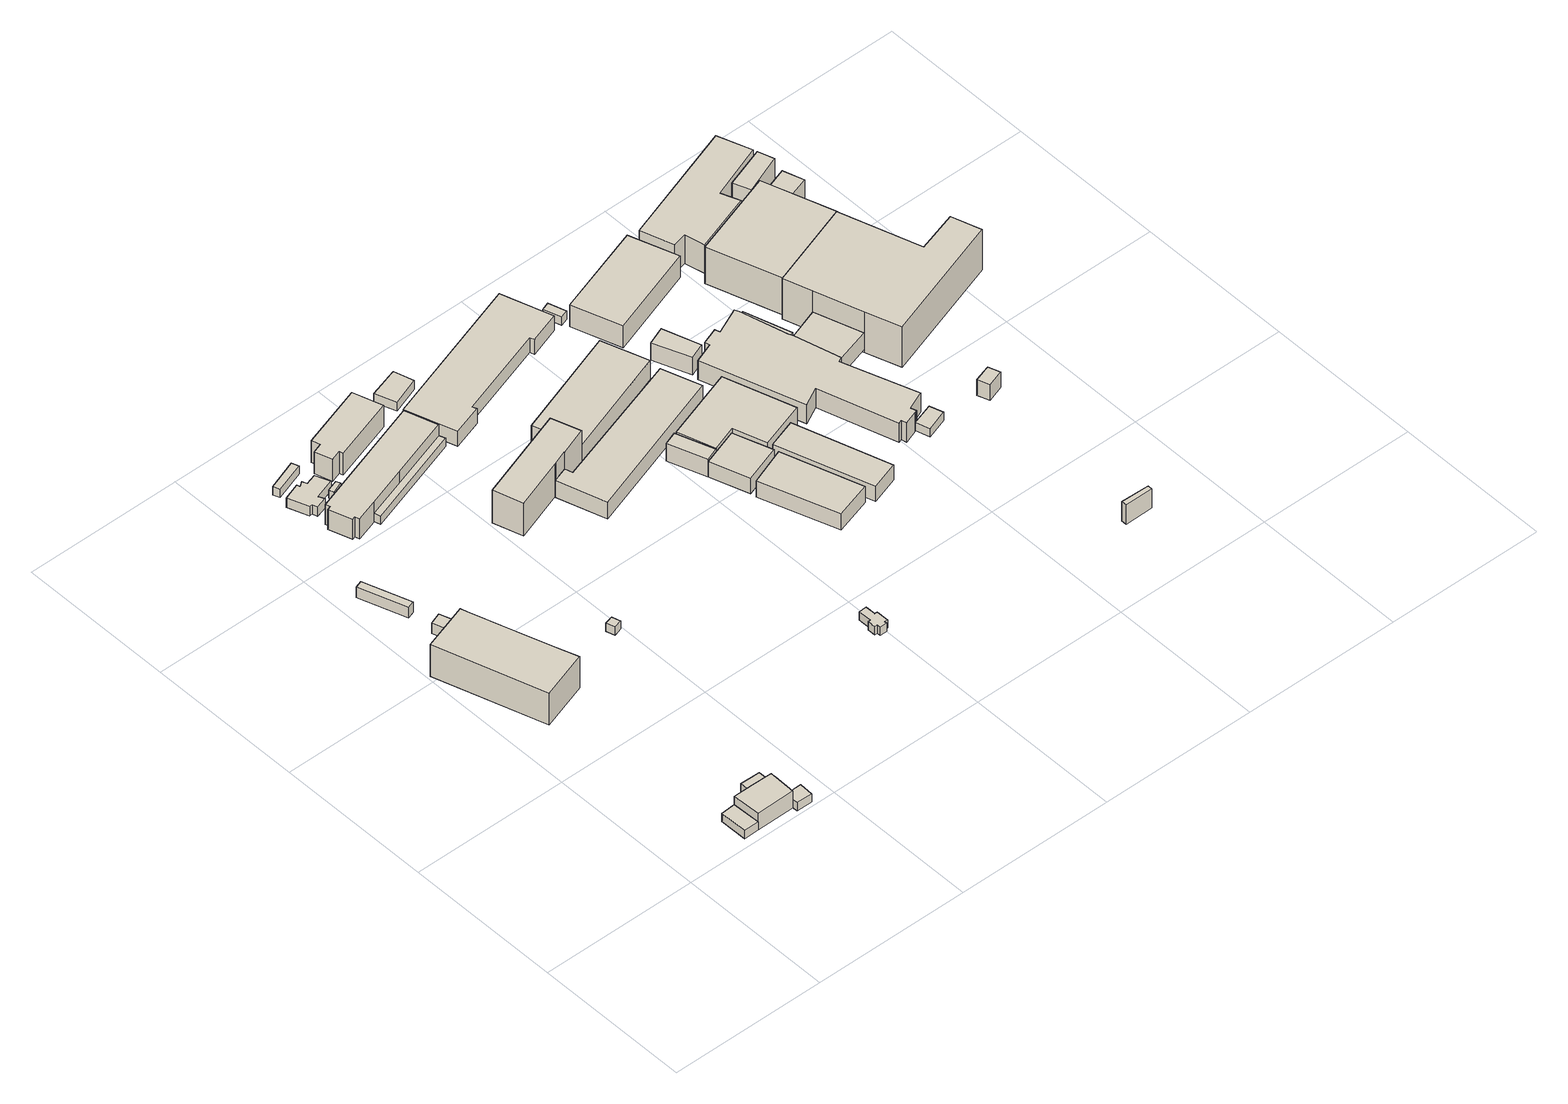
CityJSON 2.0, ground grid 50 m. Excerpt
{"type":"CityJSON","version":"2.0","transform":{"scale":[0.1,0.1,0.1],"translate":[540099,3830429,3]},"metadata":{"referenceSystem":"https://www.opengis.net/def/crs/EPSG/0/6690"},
"CityObjects":{
"building1":{"type":"Building","attributes":{"計測周辺長":27.01,"1/2500図郭":93,"区名":"住之江区","町丁目名称":"南港東２丁目","街区番号":3,"class":"3003","usage":"402","measuredHeight":3,"storeysAboveGround":1,"BuildingDetailAttribute.buildingRoofEdgeArea":41.06,"BuildingDetailAttribute.buildingStructureType":"610","BuildingDetailAttribute.buildingStructureOrgType":"2","BuildingDetailAttribute.detailedUsage":"1240","BuildingDetailAttribute.specifiedBuildingCoverageRate":0.6,"BuildingDetailAttribute.surveyYear":2017,"BuildingHighTideRiskAttribute.description":"1","BuildingHighTideRiskAttribute.rank":"2","BuildingHighTideRiskAttribute.depth":2.14,"BuildingIDAttribute.prefecture":"27","BuildingIDAttribute.city":"27125"},"geometry":[{"type":"Solid","lod":"1","boundaries":[[[[0,1,2,3]],[[2,4,5,3]],[[1,6,4,2]],[[0,7,6,1]],[[3,5,7,0]],[[4,6,7,5]]]]}]},
"building2":{"type":"Building","attributes":{"計測周辺長":42.72,"1/2500図郭":93,"区名":"住之江区","町丁目名称":"南港東２丁目","街区番号":3,"class":"3001","usage":"402","measuredHeight":6,"storeysAboveGround":2,"BuildingDetailAttribute.buildingRoofEdgeArea":110.79,"BuildingDetailAttribute.buildingStructureType":"610","BuildingDetailAttribute.buildingStructureOrgType":"2","BuildingDetailAttribute.detailedUsage":"1240","BuildingDetailAttribute.specifiedBuildingCoverageRate":0.6,"BuildingDetailAttribute.surveyYear":2017,"BuildingHighTideRiskAttribute.description":"1","BuildingHighTideRiskAttribute.rank":"2","BuildingHighTideRiskAttribute.depth":1.88,"BuildingIDAttribute.prefecture":"27","BuildingIDAttribute.city":"27125"},"geometry":[{"type":"Solid","lod":"1","boundaries":[[[[8,9,10,11,0,3,12]],[[3,13,14,12]],[[0,15,13,3]],[[11,16,15,0]],[[10,17,16,11]],[[9,18,17,10]],[[8,19,18,9]],[[12,14,19,8]],[[13,15,16,17,18,19,14]]]]}]},
"building3":{"type":"Building","attributes":{"計測周辺長":21.98,"1/2500図郭":93,"区名":"住之江区","町丁目名称":"南港東２丁目","街区番号":3,"class":"3003","usage":"402","storeysAboveGround":1,"BuildingDetailAttribute.buildingRoofEdgeArea":29.24,"BuildingDetailAttribute.buildingStructureType":"610","BuildingDetailAttribute.buildingStructureOrgType":"2","BuildingDetailAttribute.detailedUsage":"1240","BuildingDetailAttribute.specifiedBuildingCoverageRate":0.6,"BuildingDetailAttribute.surveyYear":2017,"BuildingHighTideRiskAttribute.description":"1","BuildingHighTideRiskAttribute.rank":"2","BuildingHighTideRiskAttribute.depth":2.07,"BuildingIDAttribute.prefecture":"27","BuildingIDAttribute.city":"27125"},"geometry":[{"type":"Solid","lod":"1","boundaries":[[[[20,21,8,12]],[[8,22,23,12]],[[21,24,22,8]],[[20,25,24,21]],[[12,23,25,20]],[[22,24,25,23]]]]}]},
"building4":{"type":"Building","attributes":{"計測周辺長":172.33,"1/2500図郭":93,"区名":"住之江区","町丁目名称":"南港東３丁目","街区番号":5,"class":"3002","usage":"401","measuredHeight":11.4,"storeysAboveGround":3,"BuildingDetailAttribute.buildingRoofEdgeArea":1574.27,"BuildingDetailAttribute.buildingStructureType":"603","BuildingDetailAttribute.buildingStructureOrgType":"3","BuildingDetailAttribute.detailedUsage":"1310","BuildingDetailAttribute.specifiedBuildingCoverageRate":0.6,"BuildingDetailAttribute.surveyYear":2017,"BuildingTsunamiRiskAttribute.description":"1","BuildingTsunamiRiskAttribute.rank":"1","BuildingTsunamiRiskAttribute.depth":0.05,"BuildingHighTideRiskAttribute.description":"1","BuildingHighTideRiskAttribute.rank":"2","BuildingHighTideRiskAttribute.depth":2.74,"BuildingIDAttribute.prefecture":"27","BuildingIDAttribute.city":"27125"},"geometry":[{"type":"Solid","lod":"1","boundaries":[[[[26,27,28,29,30,31,32]],[[31,33,34,32]],[[30,35,33,31]],[[29,36,35,30]],[[28,37,36,29]],[[27,38,37,28]],[[26,39,38,27]],[[32,34,39,26]],[[33,35,36,37,38,39,34]]]]}]},
"building5":{"type":"Building","attributes":{"計測周辺長":29.68,"1/2500図郭":93,"区名":"住之江区","町丁目名称":"南港東２丁目","街区番号":3,"class":"3003","usage":"402","storeysAboveGround":1,"BuildingDetailAttribute.buildingRoofEdgeArea":31.42,"BuildingDetailAttribute.buildingStructureType":"610","BuildingDetailAttribute.buildingStructureOrgType":"2","BuildingDetailAttribute.detailedUsage":"1240","BuildingDetailAttribute.specifiedBuildingCoverageRate":0.6,"BuildingDetailAttribute.surveyYear":2017,"BuildingHighTideRiskAttribute.description":"1","BuildingHighTideRiskAttribute.rank":"2","BuildingHighTideRiskAttribute.depth":2.01,"BuildingIDAttribute.prefecture":"27","BuildingIDAttribute.city":"27125"},"geometry":[{"type":"Solid","lod":"1","boundaries":[[[[9,40,41,42,43,44,11,10]],[[11,45,46,10]],[[44,47,45,11]],[[43,48,47,44]],[[42,49,48,43]],[[41,50,49,42]],[[40,51,50,41]],[[9,52,51,40]],[[10,46,52,9]],[[45,47,48,49,50,51,52,46]]]]}]},
"building6":{"type":"Building","attributes":{"class":"3001","measuredHeight":3.7,"BuildingDetailAttribute.specifiedBuildingCoverageRate":0.6,"BuildingDetailAttribute.surveyYear":2017,"BuildingTsunamiRiskAttribute.description":"1","BuildingTsunamiRiskAttribute.rank":"1","BuildingTsunamiRiskAttribute.depth":0.15,"BuildingHighTideRiskAttribute.description":"1","BuildingHighTideRiskAttribute.rank":"3","BuildingHighTideRiskAttribute.depth":3.07,"BuildingIDAttribute.prefecture":"27","BuildingIDAttribute.city":"27125"},"geometry":[{"type":"Solid","lod":"1","boundaries":[[[[53,54,55,56]],[[55,57,58,56]],[[54,59,57,55]],[[53,60,59,54]],[[56,58,60,53]],[[57,59,60,58]]]]}]},
"building7":{"type":"Building","attributes":{"class":"3001","measuredHeight":3.8,"BuildingDetailAttribute.specifiedBuildingCoverageRate":0.6,"BuildingDetailAttribute.surveyYear":2017,"BuildingTsunamiRiskAttribute.description":"1","BuildingTsunamiRiskAttribute.rank":"1","BuildingTsunamiRiskAttribute.depth":0.04,"BuildingHighTideRiskAttribute.description":"1","BuildingHighTideRiskAttribute.rank":"2","BuildingHighTideRiskAttribute.depth":2.96,"BuildingIDAttribute.prefecture":"27","BuildingIDAttribute.city":"27125"},"geometry":[{"type":"Solid","lod":"1","boundaries":[[[[61,62,63,64]],[[63,65,66,64]],[[62,67,65,63]],[[61,68,67,62]],[[64,66,68,61]],[[65,67,68,66]]]]}]},
"building8":{"type":"Building","attributes":{"計測周辺長":172.33,"1/2500図郭":93,"区名":"住之江区","町丁目名称":"南港東３丁目","街区番号":5,"class":"3003","usage":"401","measuredHeight":3.7,"storeysAboveGround":3,"BuildingDetailAttribute.buildingRoofEdgeArea":1574.27,"BuildingDetailAttribute.buildingStructureType":"603","BuildingDetailAttribute.buildingStructureOrgType":"3","BuildingDetailAttribute.detailedUsage":"1310","BuildingDetailAttribute.specifiedBuildingCoverageRate":0.6,"BuildingDetailAttribute.surveyYear":2017,"BuildingTsunamiRiskAttribute.description":"1","BuildingTsunamiRiskAttribute.rank":"1","BuildingTsunamiRiskAttribute.depth":0.02,"BuildingHighTideRiskAttribute.description":"1","BuildingHighTideRiskAttribute.rank":"2","BuildingHighTideRiskAttribute.depth":2.87,"BuildingIDAttribute.prefecture":"27","BuildingIDAttribute.city":"27125"},"geometry":[{"type":"Solid","lod":"1","boundaries":[[[[69,70,32,31,30]],[[31,71,72,30]],[[32,73,71,31]],[[70,74,73,32]],[[69,75,74,70]],[[30,72,75,69]],[[71,73,74,75,72]]]]}]},
"building9":{"type":"Building","attributes":{"class":"3001","BuildingDetailAttribute.specifiedBuildingCoverageRate":0.6,"BuildingDetailAttribute.surveyYear":2017,"BuildingHighTideRiskAttribute.description":"1","BuildingHighTideRiskAttribute.rank":"2","BuildingHighTideRiskAttribute.depth":2.59,"BuildingIDAttribute.prefecture":"27","BuildingIDAttribute.city":"27125"},"geometry":[{"type":"Solid","lod":"1","boundaries":[[[[76,77,78,79]],[[78,80,81,79]],[[77,82,80,78]],[[76,83,82,77]],[[79,81,83,76]],[[80,82,83,81]]]]}]},
"building10":{"type":"Building","attributes":{"計測周辺長":39.84,"1/2500図郭":93,"区名":"住之江区","町丁目名称":"南港東３丁目","街区番号":4,"class":"3001","usage":"401","measuredHeight":3.4,"storeysAboveGround":1,"BuildingDetailAttribute.buildingRoofEdgeArea":73.88,"BuildingDetailAttribute.buildingStructureType":"610","BuildingDetailAttribute.buildingStructureOrgType":"2","BuildingDetailAttribute.detailedUsage":"1310","BuildingDetailAttribute.specifiedBuildingCoverageRate":0.6,"BuildingDetailAttribute.surveyYear":2017,"BuildingTsunamiRiskAttribute.description":"1","BuildingTsunamiRiskAttribute.rank":"1","BuildingTsunamiRiskAttribute.depth":0.09,"BuildingHighTideRiskAttribute.description":"1","BuildingHighTideRiskAttribute.rank":"3","BuildingHighTideRiskAttribute.depth":3.01,"BuildingIDAttribute.prefecture":"27","BuildingIDAttribute.city":"27125"},"geometry":[{"type":"Solid","lod":"1","boundaries":[[[[84,85,86,87,88,89,90,91,92,93,94,95]],[[94,96,97,95]],[[93,98,96,94]],[[92,99,98,93]],[[91,100,99,92]],[[90,101,100,91]],[[89,102,101,90]],[[88,103,102,89]],[[87,104,103,88]],[[86,105,104,87]],[[85,106,105,86]],[[84,107,106,85]],[[95,97,107,84]],[[96,98,99,100,101,102,103,104,105,106,107,97]]]]}]},
"building11":{"type":"Building","attributes":{"計測周辺長":24.51,"1/2500図郭":93,"区名":"住之江区","町丁目名称":"南港東３丁目","街区番号":4,"class":"3001","usage":"401","storeysAboveGround":1,"BuildingDetailAttribute.buildingRoofEdgeArea":22.53,"BuildingDetailAttribute.buildingStructureType":"610","BuildingDetailAttribute.buildingStructureOrgType":"2","BuildingDetailAttribute.detailedUsage":"1310","BuildingDetailAttribute.specifiedBuildingCoverageRate":0.6,"BuildingDetailAttribute.surveyYear":2017,"BuildingTsunamiRiskAttribute.description":"1","BuildingTsunamiRiskAttribute.rank":"1","BuildingTsunamiRiskAttribute.depth":0.19,"BuildingHighTideRiskAttribute.description":"1","BuildingHighTideRiskAttribute.rank":"3","BuildingHighTideRiskAttribute.depth":3.11,"BuildingIDAttribute.prefecture":"27","BuildingIDAttribute.city":"27125"},"geometry":[{"type":"Solid","lod":"1","boundaries":[[[[108,109,110,111]],[[110,112,113,111]],[[109,114,112,110]],[[108,115,114,109]],[[111,113,115,108]],[[112,114,115,113]]]]}]},
"building12":{"type":"Building","attributes":{"class":"3001","BuildingDetailAttribute.specifiedBuildingCoverageRate":0.6,"BuildingDetailAttribute.surveyYear":2017,"BuildingTsunamiRiskAttribute.description":"1","BuildingTsunamiRiskAttribute.rank":"1","BuildingTsunamiRiskAttribute.depth":0.05,"BuildingHighTideRiskAttribute.description":"1","BuildingHighTideRiskAttribute.rank":"2","BuildingHighTideRiskAttribute.depth":2.91,"BuildingIDAttribute.prefecture":"27","BuildingIDAttribute.city":"27125"},"geometry":[{"type":"Solid","lod":"1","boundaries":[[[[116,117,118,119]],[[118,120,121,119]],[[117,122,120,118]],[[116,123,122,117]],[[119,121,123,116]],[[120,122,123,121]]]]}]},
"building13":{"type":"Building","attributes":{"計測周辺長":108.46,"1/2500図郭":93,"区名":"住之江区","町丁目名称":"南港東３丁目","街区番号":4,"class":"3001","usage":"421","measuredHeight":7.2,"storeysAboveGround":2,"BuildingDetailAttribute.buildingRoofEdgeArea":503.37,"BuildingDetailAttribute.buildingStructureType":"610","BuildingDetailAttribute.buildingStructureOrgType":"2","BuildingDetailAttribute.detailedUsage":"1830","BuildingDetailAttribute.specifiedBuildingCoverageRate":0.6,"BuildingDetailAttribute.surveyYear":2017,"BuildingTsunamiRiskAttribute.description":"1","BuildingTsunamiRiskAttribute.rank":"1","BuildingTsunamiRiskAttribute.depth":0.12,"BuildingHighTideRiskAttribute.description":"1","BuildingHighTideRiskAttribute.rank":"2","BuildingHighTideRiskAttribute.depth":2.92,"BuildingIDAttribute.prefecture":"27","BuildingIDAttribute.city":"27125"},"geometry":[{"type":"Solid","lod":"1","boundaries":[[[[124,125,126,127,128,129,130,131,132,133]],[[132,134,135,133]],[[131,136,134,132]],[[130,137,136,131]],[[129,138,137,130]],[[128,139,138,129]],[[127,140,139,128]],[[126,141,140,127]],[[125,142,141,126]],[[124,143,142,125]],[[133,135,143,124]],[[134,136,137,138,139,140,141,142,143,135]]]]}]},
"building14":{"type":"Building","attributes":{"計測周辺長":108.46,"1/2500図郭":93,"区名":"住之江区","町丁目名称":"南港東３丁目","街区番号":4,"class":"3003","usage":"421","measuredHeight":3,"storeysAboveGround":2,"BuildingDetailAttribute.buildingRoofEdgeArea":503.37,"BuildingDetailAttribute.buildingStructureType":"610","BuildingDetailAttribute.buildingStructureOrgType":"2","BuildingDetailAttribute.detailedUsage":"1830","BuildingDetailAttribute.specifiedBuildingCoverageRate":0.6,"BuildingDetailAttribute.surveyYear":2017,"BuildingTsunamiRiskAttribute.description":"1","BuildingTsunamiRiskAttribute.rank":"1","BuildingTsunamiRiskAttribute.depth":0.14,"BuildingHighTideRiskAttribute.description":"1","BuildingHighTideRiskAttribute.rank":"2","BuildingHighTideRiskAttribute.depth":2.78,"BuildingIDAttribute.prefecture":"27","BuildingIDAttribute.city":"27125"},"geometry":[{"type":"Solid","lod":"1","boundaries":[[[[144,145,146,147,148]],[[147,149,150,148]],[[146,151,149,147]],[[145,152,151,146]],[[144,153,152,145]],[[148,150,153,144]],[[149,151,152,153,150]]]]}]},
"building15":{"type":"Building","attributes":{"計測周辺長":67.42,"1/2500図郭":93,"区名":"住之江区","町丁目名称":"南港東３丁目","街区番号":4,"class":"3001","usage":"401","measuredHeight":7.9,"storeysAboveGround":2,"BuildingDetailAttribute.buildingRoofEdgeArea":218.43,"BuildingDetailAttribute.buildingStructureType":"610","BuildingDetailAttribute.buildingStructureOrgType":"2","BuildingDetailAttribute.detailedUsage":"1310","BuildingDetailAttribute.specifiedBuildingCoverageRate":0.6,"BuildingDetailAttribute.surveyYear":2017,"BuildingTsunamiRiskAttribute.description":"1","BuildingTsunamiRiskAttribute.rank":"1","BuildingTsunamiRiskAttribute.depth":0.1,"BuildingHighTideRiskAttribute.description":"1","BuildingHighTideRiskAttribute.rank":"2","BuildingHighTideRiskAttribute.depth":2.75,"BuildingIDAttribute.prefecture":"27","BuildingIDAttribute.city":"27125"},"geometry":[{"type":"Solid","lod":"1","boundaries":[[[[154,155,156,157,158,159,160,161]],[[160,162,163,161]],[[159,164,162,160]],[[158,165,164,159]],[[157,166,165,158]],[[156,167,166,157]],[[155,168,167,156]],[[154,169,168,155]],[[161,163,169,154]],[[162,164,165,166,167,168,169,163]]]]}]},
"building16":{"type":"Building","attributes":{"計測周辺長":196.59,"1/2500図郭":93,"区名":"住之江区","町丁目名称":"南港東３丁目","街区番号":4,"class":"3002","usage":"431","measuredHeight":11.8,"storeysAboveGround":3,"BuildingDetailAttribute.buildingRoofEdgeArea":1634.87,"BuildingDetailAttribute.buildingStructureType":"603","BuildingDetailAttribute.buildingStructureOrgType":"3","BuildingDetailAttribute.detailedUsage":"1720","BuildingDetailAttribute.specifiedBuildingCoverageRate":0.6,"BuildingDetailAttribute.surveyYear":2017,"BuildingHighTideRiskAttribute.description":"1","BuildingHighTideRiskAttribute.rank":"2","BuildingHighTideRiskAttribute.depth":2.38,"BuildingIDAttribute.prefecture":"27","BuildingIDAttribute.city":"27125"},"geometry":[{"type":"Solid","lod":"1","boundaries":[[[[170,171,172,173,174,175,176,177]],[[176,178,179,177]],[[175,180,178,176]],[[174,181,180,175]],[[173,182,181,174]],[[172,183,182,173]],[[171,184,183,172]],[[170,185,184,171]],[[177,179,185,170]],[[178,180,181,182,183,184,185,179]]]]}]},
"building17":{"type":"Building","attributes":{"class":"3001","BuildingDetailAttribute.specifiedBuildingCoverageRate":0.6,"BuildingDetailAttribute.surveyYear":2017,"BuildingHighTideRiskAttribute.description":"1","BuildingHighTideRiskAttribute.rank":"2","BuildingHighTideRiskAttribute.depth":2.39,"BuildingIDAttribute.prefecture":"27","BuildingIDAttribute.city":"27125"},"geometry":[{"type":"Solid","lod":"1","boundaries":[[[[186,187,188,189,190,191,192,193,194,195,196,197]],[[196,198,199,197]],[[195,200,198,196]],[[194,201,200,195]],[[193,202,201,194]],[[192,203,202,193]],[[191,204,203,192]],[[190,205,204,191]],[[189,206,205,190]],[[188,207,206,189]],[[187,208,207,188]],[[186,209,208,187]],[[197,199,209,186]],[[198,200,201,202,203,204,205,206,207,208,209,199]]]]}]},
"building18":{"type":"Building","attributes":{"計測周辺長":32.27,"1/2500図郭":93,"区名":"住之江区","町丁目名称":"南港東３丁目","街区番号":4,"class":"3001","usage":"454","measuredHeight":3.2,"storeysAboveGround":1,"BuildingDetailAttribute.buildingRoofEdgeArea":63.12,"BuildingDetailAttribute.buildingStructureType":"610","BuildingDetailAttribute.buildingStructureOrgType":"2","BuildingDetailAttribute.detailedUsage":"1930","BuildingDetailAttribute.specifiedBuildingCoverageRate":0.6,"BuildingDetailAttribute.surveyYear":2017,"BuildingTsunamiRiskAttribute.description":"1","BuildingTsunamiRiskAttribute.rank":"1","BuildingTsunamiRiskAttribute.depth":0.1,"BuildingHighTideRiskAttribute.description":"1","BuildingHighTideRiskAttribute.rank":"2","BuildingHighTideRiskAttribute.depth":2.87,"BuildingIDAttribute.prefecture":"27","BuildingIDAttribute.city":"27125"},"geometry":[{"type":"Solid","lod":"1","boundaries":[[[[210,211,212,213]],[[212,214,215,213]],[[211,216,214,212]],[[210,217,216,211]],[[213,215,217,210]],[[214,216,217,215]]]]}]},
"building19":{"type":"Building","attributes":{"計測周辺長":196.59,"1/2500図郭":93,"区名":"住之江区","町丁目名称":"南港東３丁目","街区番号":4,"class":"3003","usage":"431","measuredHeight":6,"storeysAboveGround":3,"BuildingDetailAttribute.buildingRoofEdgeArea":1634.87,"BuildingDetailAttribute.buildingStructureType":"603","BuildingDetailAttribute.buildingStructureOrgType":"3","BuildingDetailAttribute.detailedUsage":"1720","BuildingDetailAttribute.specifiedBuildingCoverageRate":0.6,"BuildingDetailAttribute.surveyYear":2017,"BuildingHighTideRiskAttribute.description":"1","BuildingHighTideRiskAttribute.rank":"2","BuildingHighTideRiskAttribute.depth":2.46,"BuildingIDAttribute.prefecture":"27","BuildingIDAttribute.city":"27125"},"geometry":[{"type":"Solid","lod":"1","boundaries":[[[[218,219,220,221,222,223,224]],[[223,225,226,224]],[[222,227,225,223]],[[221,228,227,222]],[[220,229,228,221]],[[219,230,229,220]],[[218,231,230,219]],[[224,226,231,218]],[[225,227,228,229,230,231,226]]]]}]},
"building20":{"type":"Building","attributes":{"計測周辺長":135.15,"1/2500図郭":93,"区名":"住之江区","町丁目名称":"南港東３丁目","街区番号":4,"class":"3001","usage":"421","measuredHeight":5.4,"storeysAboveGround":2,"BuildingDetailAttribute.buildingRoofEdgeArea":776.53,"BuildingDetailAttribute.buildingStructureType":"610","BuildingDetailAttribute.buildingStructureOrgType":"2","BuildingDetailAttribute.detailedUsage":"1830","BuildingDetailAttribute.specifiedBuildingCoverageRate":0.6,"BuildingDetailAttribute.surveyYear":2017,"BuildingTsunamiRiskAttribute.description":"1","BuildingTsunamiRiskAttribute.rank":"1","BuildingTsunamiRiskAttribute.depth":0.1,"BuildingHighTideRiskAttribute.description":"1","BuildingHighTideRiskAttribute.rank":"2","BuildingHighTideRiskAttribute.depth":2.86,"BuildingIDAttribute.prefecture":"27","BuildingIDAttribute.city":"27125"},"geometry":[{"type":"Solid","lod":"1","boundaries":[[[[232,233,234,235,236,237,238,239]],[[238,240,241,239]],[[237,242,240,238]],[[236,243,242,237]],[[235,244,243,236]],[[234,245,244,235]],[[233,246,245,234]],[[232,247,246,233]],[[239,241,247,232]],[[240,242,243,244,245,246,247,241]]]]}]},
"building21":{"type":"Building","attributes":{"計測周辺長":166.97,"1/2500図郭":93,"区名":"住之江区","町丁目名称":"南港東３丁目","街区番号":4,"class":"3001","usage":"431","measuredHeight":6.4,"storeysAboveGround":1,"BuildingDetailAttribute.buildingRoofEdgeArea":868.08,"BuildingDetailAttribute.buildingStructureType":"610","BuildingDetailAttribute.buildingStructureOrgType":"2","BuildingDetailAttribute.detailedUsage":"1720","BuildingDetailAttribute.specifiedBuildingCoverageRate":0.6,"BuildingDetailAttribute.surveyYear":2017,"BuildingHighTideRiskAttribute.description":"1","BuildingHighTideRiskAttribute.rank":"2","BuildingHighTideRiskAttribute.depth":2.33,"BuildingIDAttribute.prefecture":"27","BuildingIDAttribute.city":"27125"},"geometry":[{"type":"Solid","lod":"1","boundaries":[[[[248,249,250,251]],[[250,252,253,251]],[[249,254,252,250]],[[248,255,254,249]],[[251,253,255,248]],[[252,254,255,253]]]]}]},
"building22":{"type":"Building","attributes":{"計測周辺長":196.59,"1/2500図郭":93,"区名":"住之江区","町丁目名称":"南港東３丁目","街区番号":4,"class":"3001","usage":"431","measuredHeight":6.9,"storeysAboveGround":3,"BuildingDetailAttribute.buildingRoofEdgeArea":1634.87,"BuildingDetailAttribute.buildingStructureType":"603","BuildingDetailAttribute.buildingStructureOrgType":"3","BuildingDetailAttribute.detailedUsage":"1720","BuildingDetailAttribute.specifiedBuildingCoverageRate":0.6,"BuildingDetailAttribute.surveyYear":2017,"BuildingTsunamiRiskAttribute.description":"1","BuildingTsunamiRiskAttribute.rank":"1","BuildingTsunamiRiskAttribute.depth":0.04,"BuildingHighTideRiskAttribute.description":"1","BuildingHighTideRiskAttribute.rank":"2","BuildingHighTideRiskAttribute.depth":2.54,"BuildingIDAttribute.prefecture":"27","BuildingIDAttribute.city":"27125"},"geometry":[{"type":"Solid","lod":"1","boundaries":[[[[256,257,258,259,260]],[[259,261,262,260]],[[258,263,261,259]],[[257,264,263,258]],[[256,265,264,257]],[[260,262,265,256]],[[261,263,264,265,262]]]]}]},
"building23":{"type":"Building","attributes":{"計測周辺長":50.03,"1/2500図郭":93,"区名":"住之江区","町丁目名称":"南港東３丁目","街区番号":4,"class":"3001","usage":"431","measuredHeight":5.5,"storeysAboveGround":1,"BuildingDetailAttribute.buildingRoofEdgeArea":156.39,"BuildingDetailAttribute.buildingStructureType":"610","BuildingDetailAttribute.buildingStructureOrgType":"2","BuildingDetailAttribute.detailedUsage":"1720","BuildingDetailAttribute.specifiedBuildingCoverageRate":0.6,"BuildingDetailAttribute.surveyYear":2017,"BuildingHighTideRiskAttribute.description":"1","BuildingHighTideRiskAttribute.rank":"2","BuildingHighTideRiskAttribute.depth":2.23,"BuildingIDAttribute.prefecture":"27","BuildingIDAttribute.city":"27125"},"geometry":[{"type":"Solid","lod":"1","boundaries":[[[[266,267,268,269]],[[268,270,271,269]],[[267,272,270,268]],[[266,273,272,267]],[[269,271,273,266]],[[270,272,273,271]]]]}]},
"building24":{"type":"Building","attributes":{"class":"3003","measuredHeight":5.8,"BuildingDetailAttribute.specifiedBuildingCoverageRate":0.6,"BuildingDetailAttribute.surveyYear":2017,"BuildingHighTideRiskAttribute.description":"1","BuildingHighTideRiskAttribute.rank":"2","BuildingHighTideRiskAttribute.depth":2.01,"BuildingIDAttribute.prefecture":"27","BuildingIDAttribute.city":"27125"},"geometry":[{"type":"Solid","lod":"1","boundaries":[[[[274,275,276,277]],[[276,278,279,277]],[[275,280,278,276]],[[274,281,280,275]],[[277,279,281,274]],[[278,280,281,279]]]]}]},
"building25":{"type":"Building","attributes":{"計測周辺長":166.97,"1/2500図郭":93,"区名":"住之江区","町丁目名称":"南港東３丁目","街区番号":4,"class":"3001","usage":"431","measuredHeight":6.5,"storeysAboveGround":1,"BuildingDetailAttribute.buildingRoofEdgeArea":868.08,"BuildingDetailAttribute.buildingStructureType":"610","BuildingDetailAttribute.buildingStructureOrgType":"2","BuildingDetailAttribute.detailedUsage":"1720","BuildingDetailAttribute.specifiedBuildingCoverageRate":0.6,"BuildingDetailAttribute.surveyYear":2017,"BuildingHighTideRiskAttribute.description":"1","BuildingHighTideRiskAttribute.rank":"2","BuildingHighTideRiskAttribute.depth":2.46,"BuildingIDAttribute.prefecture":"27","BuildingIDAttribute.city":"27125"},"geometry":[{"type":"Solid","lod":"1","boundaries":[[[[282,283,284,285,286,287]],[[286,288,289,287]],[[285,290,288,286]],[[284,291,290,285]],[[283,292,291,284]],[[282,293,292,283]],[[287,289,293,282]],[[288,290,291,292,293,289]]]]}]},
"building26":{"type":"Building","attributes":{"計測周辺長":166.97,"1/2500図郭":93,"区名":"住之江区","町丁目名称":"南港東３丁目","街区番号":4,"class":"3001","usage":"431","measuredHeight":5.6,"storeysAboveGround":1,"BuildingDetailAttribute.buildingRoofEdgeArea":868.08,"BuildingDetailAttribute.buildingStructureType":"610","BuildingDetailAttribute.buildingStructureOrgType":"2","BuildingDetailAttribute.detailedUsage":"1720","BuildingDetailAttribute.specifiedBuildingCoverageRate":0.6,"BuildingDetailAttribute.surveyYear":2017,"BuildingHighTideRiskAttribute.description":"1","BuildingHighTideRiskAttribute.rank":"2","BuildingHighTideRiskAttribute.depth":2.1,"BuildingIDAttribute.prefecture":"27","BuildingIDAttribute.city":"27125"},"geometry":[{"type":"Solid","lod":"1","boundaries":[[[[294,295,296,297]],[[296,298,299,297]],[[295,300,298,296]],[[294,301,300,295]],[[297,299,301,294]],[[298,300,301,299]]]]}]},
"building27":{"type":"Building","attributes":{"計測周辺長":16.86,"1/2500図郭":93,"区名":"住之江区","町丁目名称":"南港東３丁目","街区番号":4,"class":"3003","usage":"421","storeysAboveGround":1,"BuildingDetailAttribute.buildingRoofEdgeArea":15.35,"BuildingDetailAttribute.buildingStructureType":"610","BuildingDetailAttribute.buildingStructureOrgType":"2","BuildingDetailAttribute.detailedUsage":"1830","BuildingDetailAttribute.specifiedBuildingCoverageRate":0.6,"BuildingDetailAttribute.surveyYear":2017,"BuildingTsunamiRiskAttribute.description":"1","BuildingTsunamiRiskAttribute.rank":"1","BuildingTsunamiRiskAttribute.depth":0.04,"BuildingHighTideRiskAttribute.description":"1","BuildingHighTideRiskAttribute.rank":"2","BuildingHighTideRiskAttribute.depth":2.38,"BuildingIDAttribute.prefecture":"27","BuildingIDAttribute.city":"27125"},"geometry":[{"type":"Solid","lod":"1","boundaries":[[[[302,303,304,305]],[[304,306,307,305]],[[303,308,306,304]],[[302,309,308,303]],[[305,307,309,302]],[[306,308,309,307]]]]}]},
"building28":{"type":"Building","attributes":{"計測周辺長":35.59,"1/2500図郭":93,"区名":"住之江区","町丁目名称":"南港東３丁目","街区番号":4,"class":"3001","usage":"441","measuredHeight":6.3,"storeysAboveGround":1,"BuildingDetailAttribute.buildingRoofEdgeArea":68.38,"BuildingDetailAttribute.buildingStructureType":"610","BuildingDetailAttribute.buildingStructureOrgType":"2","BuildingDetailAttribute.detailedUsage":"1424","BuildingDetailAttribute.specifiedBuildingCoverageRate":0.6,"BuildingDetailAttribute.surveyYear":2017,"BuildingHighTideRiskAttribute.description":"1","BuildingHighTideRiskAttribute.rank":"2","BuildingHighTideRiskAttribute.depth":2.07,"BuildingIDAttribute.prefecture":"27","BuildingIDAttribute.city":"27125"},"geometry":[{"type":"Solid","lod":"1","boundaries":[[[[310,311,312,313]],[[312,314,315,313]],[[311,316,314,312]],[[310,317,316,311]],[[313,315,317,310]],[[314,316,317,315]]]]}]},
"building29":{"type":"Building","attributes":{"計測周辺長":163.93,"1/2500図郭":93,"区名":"住之江区","町丁目名称":"南港東３丁目","街区番号":4,"class":"3001","usage":"441","measuredHeight":7,"storeysAboveGround":2,"BuildingDetailAttribute.buildingRoofEdgeArea":980.62,"BuildingDetailAttribute.buildingStructureType":"610","BuildingDetailAttribute.buildingStructureOrgType":"2","BuildingDetailAttribute.detailedUsage":"1424","BuildingDetailAttribute.specifiedBuildingCoverageRate":0.6,"BuildingDetailAttribute.surveyYear":2017,"BuildingHighTideRiskAttribute.description":"1","BuildingHighTideRiskAttribute.rank":"2","BuildingHighTideRiskAttribute.depth":2.19,"BuildingIDAttribute.prefecture":"27","BuildingIDAttribute.city":"27125"},"geometry":[{"type":"Solid","lod":"1","boundaries":[[[[318,319,320,321,322,323,324,325,326,327,328,329,330,331,332,333,334,335,336,337,338]],[[337,339,340,338]],[[336,341,339,337]],[[335,342,341,336]],[[334,343,342,335]],[[333,344,343,334]],[[332,345,344,333]],[[331,346,345,332]],[[330,347,346,331]],[[329,348,347,330]],[[328,349,348,329]],[[327,350,349,328]],[[326,351,350,327]],[[325,352,351,326]],[[324,353,352,325]],[[323,354,353,324]],[[322,355,354,323]],[[321,356,355,322]],[[320,357,356,321]],[[319,358,357,320]],[[318,359,358,319]],[[338,340,359,318]],[[339,341,342,343,344,345,346,347,348,349,350,351,352,353,354,355,356,357,358,359,340]]]]}]},
"building30":{"type":"Building","attributes":{"計測周辺長":91.71,"1/2500図郭":93,"区名":"住之江区","町丁目名称":"南港東３丁目","街区番号":4,"class":"3001","usage":"441","measuredHeight":8,"storeysAboveGround":1,"BuildingDetailAttribute.buildingRoofEdgeArea":476.69,"BuildingDetailAttribute.buildingStructureType":"610","BuildingDetailAttribute.buildingStructureOrgType":"2","BuildingDetailAttribute.detailedUsage":"1520","BuildingDetailAttribute.specifiedBuildingCoverageRate":0.6,"BuildingDetailAttribute.surveyYear":2017,"BuildingTsunamiRiskAttribute.description":"1","BuildingTsunamiRiskAttribute.rank":"1","BuildingTsunamiRiskAttribute.depth":0.08,"BuildingHighTideRiskAttribute.description":"1","BuildingHighTideRiskAttribute.rank":"2","BuildingHighTideRiskAttribute.depth":2.22,"BuildingIDAttribute.prefecture":"27","BuildingIDAttribute.city":"27125"},"geometry":[{"type":"Solid","lod":"1","boundaries":[[[[360,361,362,363]],[[362,364,365,363]],[[361,366,364,362]],[[360,367,366,361]],[[363,365,367,360]],[[364,366,367,365]]]]}]},
"building31":{"type":"Building","attributes":{"計測周辺長":21.25,"1/2500図郭":93,"区名":"住之江区","町丁目名称":"南港東２丁目","街区番号":3,"class":"3003","usage":"441","measuredHeight":7,"storeysAboveGround":1,"BuildingDetailAttribute.buildingRoofEdgeArea":14.62,"BuildingDetailAttribute.buildingStructureType":"610","BuildingDetailAttribute.buildingStructureOrgType":"2","BuildingDetailAttribute.detailedUsage":"1510","BuildingDetailAttribute.specifiedBuildingCoverageRate":0.6,"BuildingDetailAttribute.surveyYear":2017,"BuildingHighTideRiskAttribute.description":"1","BuildingHighTideRiskAttribute.rank":"2","BuildingHighTideRiskAttribute.depth":1.86,"BuildingIDAttribute.prefecture":"27","BuildingIDAttribute.city":"27125"},"geometry":[{"type":"Solid","lod":"1","boundaries":[[[[368,369,370,371]],[[370,372,373,371]],[[369,374,372,370]],[[368,375,374,369]],[[371,373,375,368]],[[372,374,375,373]]]]}]},
"building32":{"type":"Building","attributes":{"計測周辺長":23.22,"1/2500図郭":93,"区名":"住之江区","町丁目名称":"南港東３丁目","街区番号":4,"class":"3001","usage":"441","measuredHeight":3,"storeysAboveGround":1,"BuildingDetailAttribute.buildingRoofEdgeArea":32.15,"BuildingDetailAttribute.buildingStructureType":"610","BuildingDetailAttribute.buildingStructureOrgType":"2","BuildingDetailAttribute.detailedUsage":"1424","BuildingDetailAttribute.specifiedBuildingCoverageRate":0.6,"BuildingDetailAttribute.surveyYear":2017,"BuildingHighTideRiskAttribute.description":"1","BuildingHighTideRiskAttribute.rank":"2","BuildingHighTideRiskAttribute.depth":2.16,"BuildingIDAttribute.prefecture":"27","BuildingIDAttribute.city":"27125"},"geometry":[{"type":"Solid","lod":"1","boundaries":[[[[376,377,378,379,380]],[[379,381,382,380]],[[378,383,381,379]],[[377,384,383,378]],[[376,385,384,377]],[[380,382,385,376]],[[381,383,384,385,382]]]]}]},
"building33":{"type":"Building","attributes":{"計測周辺長":34.52,"1/2500図郭":93,"区名":"住之江区","町丁目名称":"南港東３丁目","街区番号":4,"class":"3003","usage":"441","measuredHeight":4.9,"storeysAboveGround":1,"BuildingDetailAttribute.buildingRoofEdgeArea":31.75,"BuildingDetailAttribute.buildingStructureType":"610","BuildingDetailAttribute.buildingStructureOrgType":"2","BuildingDetailAttribute.detailedUsage":"1424","BuildingDetailAttribute.specifiedBuildingCoverageRate":0.6,"BuildingDetailAttribute.surveyYear":2017,"BuildingHighTideRiskAttribute.description":"1","BuildingHighTideRiskAttribute.rank":"2","BuildingHighTideRiskAttribute.depth":2.09,"BuildingIDAttribute.prefecture":"27","BuildingIDAttribute.city":"27125"},"geometry":[{"type":"Solid","lod":"1","boundaries":[[[[386,387,388,389]],[[388,390,391,389]],[[387,392,390,388]],[[386,393,392,387]],[[389,391,393,386]],[[390,392,393,391]]]]}]},
"building34":{"type":"Building","attributes":{"計測周辺長":52.07,"1/2500図郭":93,"区名":"住之江区","町丁目名称":"南港東３丁目","街区番号":4,"class":"3001","usage":"441","measuredHeight":6.2,"storeysAboveGround":1,"BuildingDetailAttribute.buildingRoofEdgeArea":164.62,"BuildingDetailAttribute.buildingStructureType":"610","BuildingDetailAttribute.buildingStructureOrgType":"2","BuildingDetailAttribute.detailedUsage":"1424","BuildingDetailAttribute.specifiedBuildingCoverageRate":0.6,"BuildingDetailAttribute.surveyYear":2017,"BuildingHighTideRiskAttribute.description":"1","BuildingHighTideRiskAttribute.rank":"2","BuildingHighTideRiskAttribute.depth":2.13,"BuildingIDAttribute.prefecture":"27","BuildingIDAttribute.city":"27125"},"geometry":[{"type":"Solid","lod":"1","boundaries":[[[[394,395,396,397]],[[396,398,399,397]],[[395,400,398,396]],[[394,401,400,395]],[[397,399,401,394]],[[398,400,401,399]]]]}]},
"building35":{"type":"Building","attributes":{"計測周辺長":104.8,"1/2500図郭":93,"区名":"住之江区","町丁目名称":"南港東３丁目","街区番号":4,"class":"3001","usage":"441","measuredHeight":5.7,"storeysAboveGround":1,"BuildingDetailAttribute.buildingRoofEdgeArea":429.41,"BuildingDetailAttribute.buildingStructureType":"610","BuildingDetailAttribute.buildingStructureOrgType":"2","BuildingDetailAttribute.detailedUsage":"1520","BuildingDetailAttribute.specifiedBuildingCoverageRate":0.6,"BuildingDetailAttribute.surveyYear":2017,"BuildingHighTideRiskAttribute.description":"1","BuildingHighTideRiskAttribute.rank":"2","BuildingHighTideRiskAttribute.depth":1.96,"BuildingIDAttribute.prefecture":"27","BuildingIDAttribute.city":"27125"},"geometry":[{"type":"Solid","lod":"1","boundaries":[[[[402,403,404,405]],[[404,406,407,405]],[[403,408,406,404]],[[402,409,408,403]],[[405,407,409,402]],[[406,408,409,407]]]]}]},
"building36":{"type":"Building","attributes":{"計測周辺長":110.06,"1/2500図郭":93,"区名":"住之江区","町丁目名称":"南港東３丁目","街区番号":4,"class":"3001","usage":"441","measuredHeight":13.3,"storeysAboveGround":1,"BuildingDetailAttribute.buildingRoofEdgeArea":664.72,"BuildingDetailAttribute.buildingStructureType":"610","BuildingDetailAttribute.buildingStructureOrgType":"2","BuildingDetailAttribute.detailedUsage":"1520","BuildingDetailAttribute.specifiedBuildingCoverageRate":0.6,"BuildingDetailAttribute.surveyYear":2017,"BuildingTsunamiRiskAttribute.description":"1","BuildingTsunamiRiskAttribute.rank":"1","BuildingTsunamiRiskAttribute.depth":0.14,"BuildingHighTideRiskAttribute.description":"1","BuildingHighTideRiskAttribute.rank":"2","BuildingHighTideRiskAttribute.depth":2.59,"BuildingIDAttribute.prefecture":"27","BuildingIDAttribute.city":"27125"},"geometry":[{"type":"Solid","lod":"1","boundaries":[[[[410,411,412,413,414]],[[413,415,416,414]],[[412,417,415,413]],[[411,418,417,412]],[[410,419,418,411]],[[414,416,419,410]],[[415,417,418,419,416]]]]}]},
"building37":{"type":"Building","attributes":{"計測周辺長":116.43,"1/2500図郭":93,"区名":"住之江区","町丁目名称":"南港東３丁目","街区番号":4,"class":"3001","usage":"441","measuredHeight":10.4,"storeysAboveGround":1,"BuildingDetailAttribute.buildingRoofEdgeArea":571.69,"BuildingDetailAttribute.buildingStructureType":"610","BuildingDetailAttribute.buildingStructureOrgType":"2","BuildingDetailAttribute.detailedUsage":"1510","BuildingDetailAttribute.specifiedBuildingCoverageRate":0.6,"BuildingDetailAttribute.surveyYear":2017,"BuildingTsunamiRiskAttribute.description":"1","BuildingTsunamiRiskAttribute.rank":"1","BuildingTsunamiRiskAttribute.depth":0.22,"BuildingHighTideRiskAttribute.description":"1","BuildingHighTideRiskAttribute.rank":"2","BuildingHighTideRiskAttribute.depth":2.69,"BuildingIDAttribute.prefecture":"27","BuildingIDAttribute.city":"27125"},"geometry":[{"type":"Solid","lod":"1","boundaries":[[[[420,421,422,423,424,425,426,427]],[[426,428,429,427]],[[425,430,428,426]],[[424,431,430,425]],[[423,432,431,424]],[[422,433,432,423]],[[421,434,433,422]],[[420,435,434,421]],[[427,429,435,420]],[[428,430,431,432,433,434,435,429]]]]}]},
"building38":{"type":"Building","attributes":{"計測周辺長":155.29,"1/2500図郭":93,"区名":"住之江区","町丁目名称":"南港東３丁目","街区番号":4,"class":"3001","usage":"441","measuredHeight":14.8,"storeysAboveGround":1,"BuildingDetailAttribute.buildingRoofEdgeArea":1158.37,"BuildingDetailAttribute.buildingStructureType":"610","BuildingDetailAttribute.buildingStructureOrgType":"2","BuildingDetailAttribute.detailedUsage":"1520","BuildingDetailAttribute.specifiedBuildingCoverageRate":0.6,"BuildingDetailAttribute.surveyYear":2017,"BuildingTsunamiRiskAttribute.description":"1","BuildingTsunamiRiskAttribute.rank":"1","BuildingTsunamiRiskAttribute.depth":0.14,"BuildingHighTideRiskAttribute.description":"1","BuildingHighTideRiskAttribute.rank":"2","BuildingHighTideRiskAttribute.depth":2.58,"BuildingIDAttribute.prefecture":"27","BuildingIDAttribute.city":"27125"},"geometry":[{"type":"Solid","lod":"1","boundaries":[[[[436,437,438,439,440,441,442,443]],[[442,444,445,443]],[[441,446,444,442]],[[440,447,446,441]],[[439,448,447,440]],[[438,449,448,439]],[[437,450,449,438]],[[436,451,450,437]],[[443,445,451,436]],[[444,446,447,448,449,450,451,445]]]]}]},
"building39":{"type":"Building","attributes":{"計測周辺長":37.33,"1/2500図郭":93,"区名":"住之江区","町丁目名称":"南港東３丁目","街区番号":4,"class":"3001","usage":"401","measuredHeight":10.7,"storeysAboveGround":3,"BuildingDetailAttribute.buildingRoofEdgeArea":71.72,"BuildingDetailAttribute.buildingStructureType":"610","BuildingDetailAttribute.buildingStructureOrgType":"2","BuildingDetailAttribute.detailedUsage":"1310","BuildingDetailAttribute.specifiedBuildingCoverageRate":0.6,"BuildingDetailAttribute.surveyYear":2017,"BuildingTsunamiRiskAttribute.description":"1","BuildingTsunamiRiskAttribute.rank":"1","BuildingTsunamiRiskAttribute.depth":0.17,"BuildingHighTideRiskAttribute.description":"1","BuildingHighTideRiskAttribute.rank":"2","BuildingHighTideRiskAttribute.depth":2.61,"BuildingIDAttribute.prefecture":"27","BuildingIDAttribute.city":"27125"},"geometry":[{"type":"Solid","lod":"1","boundaries":[[[[452,453,454,455]],[[454,456,457,455]],[[453,458,456,454]],[[452,459,458,453]],[[455,457,459,452]],[[456,458,459,457]]]]}]},
"building40":{"type":"Building","attributes":{"計測周辺長":37.08,"1/2500図郭":93,"区名":"住之江区","町丁目名称":"南港東３丁目","街区番号":4,"class":"3001","usage":"401","measuredHeight":7.4,"storeysAboveGround":2,"BuildingDetailAttribute.buildingRoofEdgeArea":79.81,"BuildingDetailAttribute.buildingStructureType":"610","BuildingDetailAttribute.buildingStructureOrgType":"2","BuildingDetailAttribute.detailedUsage":"1310","BuildingDetailAttribute.specifiedBuildingCoverageRate":0.6,"BuildingDetailAttribute.surveyYear":2017,"BuildingTsunamiRiskAttribute.description":"1","BuildingTsunamiRiskAttribute.rank":"1","BuildingTsunamiRiskAttribute.depth":0.18,"BuildingHighTideRiskAttribute.description":"1","BuildingHighTideRiskAttribute.rank":"2","BuildingHighTideRiskAttribute.depth":2.61,"BuildingIDAttribute.prefecture":"27","BuildingIDAttribute.city":"27125"},"geometry":[{"type":"Solid","lod":"1","boundaries":[[[[460,461,462,463]],[[462,464,465,463]],[[461,466,464,462]],[[460,467,466,461]],[[463,465,467,460]],[[464,466,467,465]]]]}]}
},
"vertices":[
[254,20,11],[206,20,11],[205,107,11],[250,110,11],[205,107,41],[250,110,41],[206,20,41],[254,20,41],
[378,109,11],[378,104,11],[378,93,11],[376,22,11],[314,110,11],[250,110,71],[314,110,71],[254,20,71],[376,22,71],[378,93,71],[378,104,71],[378,109,71],
[315,156,11],[378,155,11],[378,109,41],[314,110,41],[378,155,41],[315,156,41],
[267,728,3],[117,679,3],[9,1020,3],[156,1067,3],[162,1048,3],[211,897,3],[245,793,3],[211,897,118],[245,793,118],[162,1048,118],[156,1067,118],[9,1020,118],[117,679,118],[267,728,118],
[394,104,11],[393,50,11],[428,50,11],[426,5,11],[376,6,11],[376,22,41],[378,93,41],[376,6,41],[426,5,41],[428,50,41],[393,50,41],[394,104,41],[378,104,41],
[118,1136,3],[155,1149,3],[177,1083,3],[140,1070,3],[177,1083,40],[140,1070,40],[155,1149,40],[118,1136,40],
[62,1365,3],[85,1373,3],[135,1226,3],[112,1218,3],[135,1226,41],[112,1218,41],[85,1373,41],[62,1365,41],
[186,1056,3],[269,801,3],[211,897,40],[162,1048,40],[245,793,40],[269,801,40],[186,1056,40],
[457,837,6],[483,844,6],[491,817,6],[465,810,6],[491,817,36],[465,810,36],[483,844,36],[457,837,36],
[185,1672,2],[175,1672,2],[152,1736,2],[204,1754,2],[207,1744,2],[222,1755,2],[229,1740,2],[262,1750,2],[280,1705,2],[217,1685,2],[225,1667,2],[190,1657,2],[225,1667,36],[190,1657,36],[217,1685,36],[280,1705,36],[262,1750,36],[229,1740,36],[222,1755,36],[207,1744,36],[204,1754,36],[152,1736,36],[175,1672,36],[185,1672,36],
[156,1794,2],[251,1827,2],[259,1805,2],[164,1774,2],[259,1805,32],[164,1774,32],[251,1827,32],[156,1794,32],
[255,1687,4],[290,1698,4],[295,1685,4],[260,1670,4],[295,1685,34],[260,1670,34],[290,1698,34],[255,1687,34],
[409,1584,1],[284,1544,1],[216,1522,1],[211,1537,1],[201,1533,1],[178,1604,1],[190,1608,1],[185,1622,1],[570,1746,1],[602,1646,1],[570,1746,73],[602,1646,73],[185,1622,73],[190,1608,73],[178,1604,73],[201,1533,73],[211,1537,73],[216,1522,73],[284,1544,73],[409,1584,73],
[609,1626,4],[290,1523,4],[284,1544,4],[409,1584,4],[602,1646,4],[409,1584,34],[602,1646,34],[284,1544,34],[290,1523,34],[609,1626,34],
[337,1737,3],[305,1726,3],[288,1780,3],[319,1790,3],[311,1816,3],[509,1879,3],[538,1788,3],[341,1725,3],[538,1788,82],[341,1725,82],[509,1879,82],[311,1816,82],[319,1790,82],[288,1780,82],[305,1726,82],[337,1737,82],
[826,1341,8],[740,1311,8],[740,1312,8],[695,1296,8],[693,1295,8],[534,1240,8],[506,1332,8],[797,1430,8],[506,1332,126],[797,1430,126],[534,1240,126],[693,1295,126],[695,1296,126],[740,1312,126],[740,1311,126],[826,1341,126],
[975,360,6],[966,360,6],[966,386,6],[974,386,6],[973,429,6],[998,430,6],[999,397,6],[1007,397,6],[1008,357,6],[998,357,6],[998,350,6],[975,349,6],[998,350,36],[975,349,36],[998,357,36],[1008,357,36],[1007,397,36],[999,397,36],[998,430,36],[973,429,36],[974,386,36],[966,386,36],[966,360,36],[975,360,36],
[580,1873,3],[673,1901,3],[691,1839,3],[604,1808,3],[691,1839,35],[604,1808,35],[673,1901,35],[580,1873,35],
[740,1311,5],[747,1287,5],[1173,1422,5],[1213,1301,5],[740,1144,5],[693,1295,5],[695,1296,5],[693,1295,66],[695,1296,66],[740,1144,66],[1213,1301,66],[1173,1422,66],[747,1287,66],[740,1311,66],
[582,1762,3],[1055,1915,3],[1106,1758,3],[1009,1726,3],[1004,1740,3],[722,1649,3],[727,1636,3],[633,1606,3],[727,1636,57],[633,1606,57],[722,1649,57],[1004,1740,57],[1009,1726,57],[1106,1758,57],[1055,1915,57],[582,1762,57],
[996,1202,6],[1037,1216,6],[1078,1099,6],[1037,1085,6],[1078,1099,70],[1037,1085,70],[1037,1216,70],[996,1202,70],
[797,1430,4],[779,1483,4],[1121,1599,4],[1169,1457,4],[826,1341,4],[1169,1457,73],[826,1341,73],[1121,1599,73],[779,1483,73],[797,1430,73],
[1036,1084,8],[1153,1123,8],[1193,1003,8],[1076,964,8],[1193,1003,63],[1076,964,63],[1153,1123,63],[1036,1084,63],
[1077,944,10],[1194,986,10],[1274,739,10],[1159,705,10],[1274,739,68],[1159,705,68],[1194,986,68],[1077,944,68],
[1160,1128,6],[1079,1101,6],[1043,1216,6],[1269,1290,6],[1337,1074,6],[1192,1027,6],[1337,1074,70],[1192,1027,70],[1269,1290,70],[1043,1216,70],[1079,1101,70],[1160,1128,70],
[1202,1019,10],[1291,1047,10],[1384,752,10],[1296,724,10],[1384,752,65],[1296,724,65],[1291,1047,65],[1202,1019,65],
[1111,1808,11],[1136,1816,11],[1153,1761,11],[1128,1753,11],[1153,1761,41],[1128,1753,41],[1136,1816,41],[1111,1808,41],
[1214,1504,10],[1269,1525,10],[1307,1410,10],[1258,1390,10],[1307,1410,73],[1258,1390,73],[1269,1525,73],[1214,1504,73],
[1504,1275,8],[1542,1130,8],[1528,1123,8],[1607,894,8],[1550,870,8],[1555,853,8],[1550,851,8],[1548,850,8],[1505,835,8],[1500,852,8],[1490,847,8],[1415,1089,8],[1358,1059,8],[1258,1370,8],[1320,1393,8],[1315,1408,8],[1367,1426,8],[1372,1411,8],[1454,1447,8],[1460,1434,8],[1498,1287,8],[1460,1434,77],[1498,1287,77],[1454,1447,77],[1372,1411,77],[1367,1426,77],[1315,1408,77],[1320,1393,77],[1258,1370,77],[1358,1059,77],[1415,1089,77],[1490,847,77],[1500,852,77],[1505,835,77],[1548,850,77],[1550,851,77],[1555,853,77],[1550,870,77],[1607,894,77],[1528,1123,77],[1542,1130,77],[1504,1275,77],
[1142,1739,8],[1426,1831,8],[1477,1682,8],[1193,1587,8],[1477,1682,87],[1193,1587,87],[1426,1831,87],[1142,1739,87],
[1809,238,15],[1809,223,15],[1719,222,15],[1719,240,15],[1719,222,85],[1719,240,85],[1809,223,85],[1809,238,85],
[1550,851,11],[1615,871,11],[1628,829,11],[1561,806,11],[1548,850,11],[1561,806,41],[1548,850,41],[1628,829,41],[1615,871,41],[1550,851,41],
[1460,1434,12],[1477,1440,12],[1521,1295,12],[1498,1287,12],[1521,1295,61],[1498,1287,61],[1477,1440,61],[1460,1434,61],
[1650,1161,12],[1542,1130,12],[1504,1275,12],[1603,1308,12],[1504,1275,73],[1603,1308,73],[1542,1130,73],[1650,1161,73],
[1755,841,10],[1807,858,10],[1820,821,10],[1768,804,10],[1820,821,67],[1768,804,67],[1807,858,67],[1755,841,67],
[1802,1647,8],[1853,1490,8],[1582,1402,8],[1510,1623,8],[1781,1711,8],[1510,1623,141],[1781,1711,141],[1582,1402,141],[1853,1490,141],[1802,1647,141],
[1522,1715,5],[1479,1705,5],[1446,1807,5],[1829,1935,5],[1866,1831,5],[1694,1769,5],[1717,1712,5],[1537,1653,5],[1717,1712,109],[1537,1653,109],[1694,1769,109],[1866,1831,109],[1829,1935,109],[1446,1807,109],[1479,1705,109],[1522,1715,109],
[1575,1396,2],[1846,1486,2],[1926,1237,2],[2053,1275,2],[2082,1183,2],[1686,1054,2],[1650,1161,2],[1603,1308,2],[1650,1161,149],[1603,1308,149],[1686,1054,149],[2082,1183,149],[2053,1275,149],[1926,1237,149],[1846,1486,149],[1575,1396,149],
[1741,1775,5],[1868,1818,5],[1884,1769,5],[1762,1722,5],[1884,1769,111],[1762,1722,111],[1868,1818,111],[1741,1775,111],
[1781,1711,4],[1891,1747,4],[1912,1682,4],[1802,1647,4],[1912,1682,78],[1802,1647,78],[1891,1747,78],[1781,1711,78]
]}
